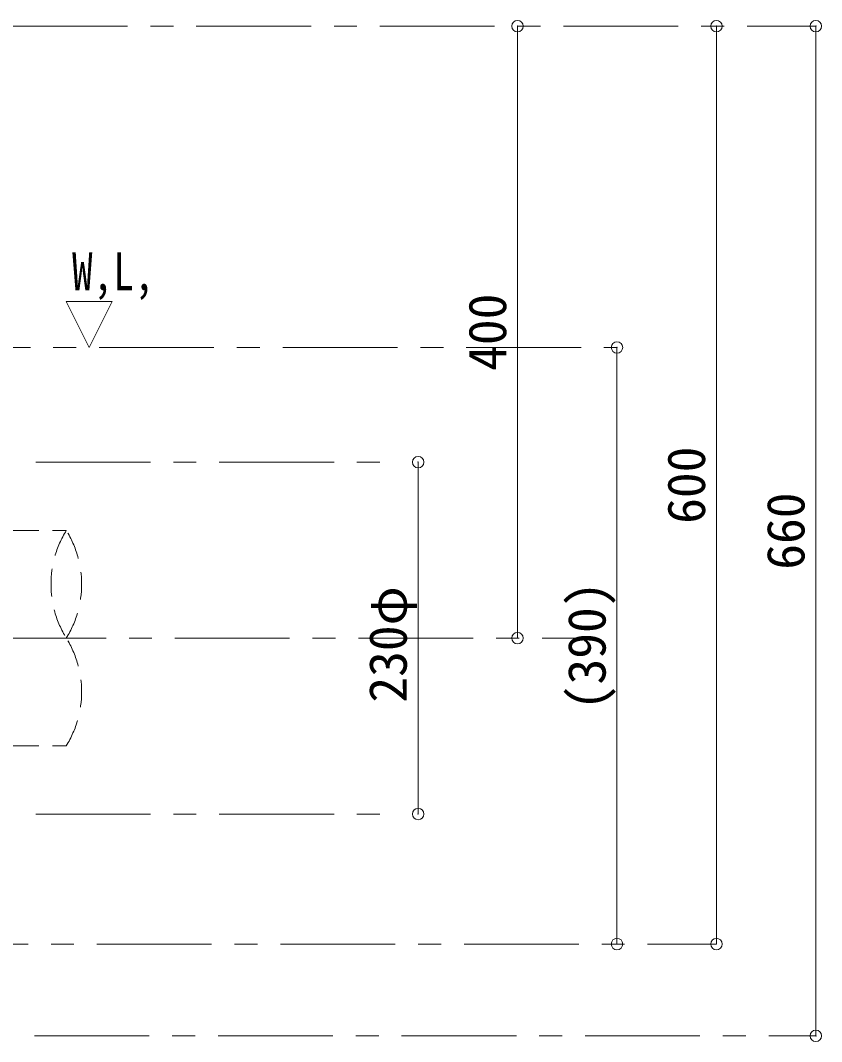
# Model space of a CAD drawing. Units: millimetres at full size, sheet at 1:15. Extents: x -3151 to 2924, y -2106 to 2109.
# Drawn here: x -268 to 255, y -1262 to -595 of the extents above; entities that cross this region are included whole.
import ezdxf
from ezdxf.enums import TextEntityAlignment as Align

# ---------------------------------------------------------------- set-up
doc = ezdxf.new("R2010")
doc.units = ezdxf.units.MM
doc.header["$LTSCALE"] = 15
doc.header["$PDMODE"] = 32
doc.header["$PDSIZE"] = 7.5
doc.linetypes.add('CHAIN1', pattern=[8, 5, -1, 1, -1])
doc.linetypes.add('DASHED1', pattern=[1.8, 1.2, -0.6])
doc.layers.add('0-0____1', color=4, linetype='Continuous', lineweight=9)
doc.styles.add('ＭＳ ゴシック', font='')
doc.styles.get('ＭＳ ゴシック').set_extended_font_data('MS Gothic')

msp = doc.modelspace()

# ---------------------------------------------------------------- linework, layer by layer
at = {"layer": '0-0____1', "linetype": 'CHAIN1'}
for p, q in [((-753.4, -598.33), (251.6, -598.33)), ((-936.91, -808.33), (121.6, -808.33)), ((-258.4, -883.33), (-23.4, -883.33)), ((-1007.4, -998.33), (106.6, -998.33)), ((-258.4, -1113.33), (-23.4, -1113.33)), ((-938.4, -1198.33), (186.6, -1198.33)), ((-859.2, -1258.33), (251.6, -1258.33))]:
    msp.add_line(p, q, dxfattribs=at)
at = {"layer": '0-0____1'}
for p, q in [((56.6, -998.33), (56.6, -598.33)), ((186.6, -1198.33), (186.6, -598.33)), ((251.6, -598.33), (251.6, -1258.33)), ((121.6, -808.33), (121.6, -1198.33)), ((-8.4, -883.33), (-8.4, -1113.33))]:
    msp.add_line(p, q, dxfattribs=at)
at = {"layer": '0-0____1', "color": 7, "lineweight": 18}
for p, q in [((-238.4, -778.33), (-208.4, -778.33)), ((-238.4, -778.33), (-223.4, -808.33)), ((-223.4, -808.33), (-208.4, -778.33))]:
    msp.add_line(p, q, dxfattribs=at)
at = {"layer": '0-0____1', "linetype": 'DASHED1'}
for p, q in [((-814.4, -927.98), (-238.4, -927.98)), ((-814.4, -1068.68), (-238.4, -1068.68))]:
    msp.add_line(p, q, dxfattribs=at)
for centre, start, end in [((-181.54, -963.15), 148.25986, 211.74014), ((-295.27, -963.15), 328.25986, 31.74014), ((-295.27, -1033.5), 328.25986, 31.74014)]:
    msp.add_arc(centre, 66.86, start, end, dxfattribs=at)
at = {"layer": '0-0____1', "color": 1}
for p in [(56.6, -598.33), (186.6, -598.33), (251.6, -598.33), (121.6, -808.33), (-8.4, -883.33), (56.6, -998.33), (-8.4, -1113.33), (121.6, -1198.33), (186.6, -1198.33), (251.6, -1258.33)]:
    msp.add_point(p, dxfattribs=at)

# ---------------------------------------------------------------- texts
at = {"layer": '0-0____1', "color": 7, "style": 'ＭＳ ゴシック', "width": 0.8}
msp.add_text('W,L,', height=24.74, dxfattribs=at).set_placement((-234.65, -778.33), align=Align.BOTTOM_LEFT)
at = {"layer": '0-0____1', "color": 7, "style": 'ＭＳ ゴシック'}
for s, p in [('400', (56.6, -823.64)), ('600', (186.6, -923.64)), ('660', (251.6, -953.64)), ('230φ', (-8.4, -1040.51)), ('(390)', (121.6, -1045.51))]:
    msp.add_text(s, height=24.74, rotation=90, dxfattribs=at).set_placement(p, align=Align.BOTTOM_LEFT)

doc.saveas('drawing.dxf')
